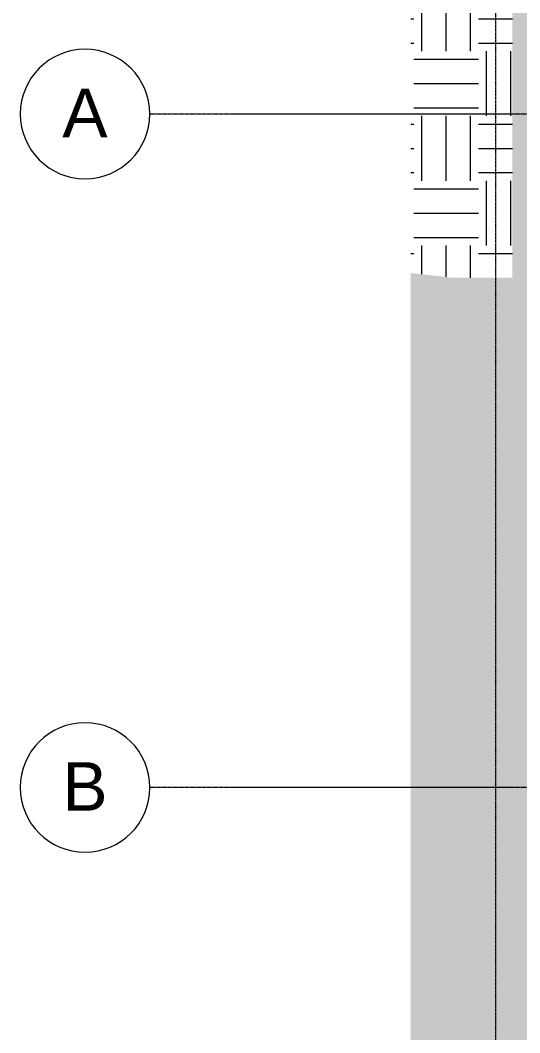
# Model space of a CAD drawing. Header units: inches. Extents: x -4292 to -464, y 9706 to 12474.
# Drawn here: x -4292.2 to -4060.8, y 11421.6 to 11890.6 of the extents above; entities that cross this region are included whole.
import ezdxf

# ---------------------------------------------------------------- set-up
doc = ezdxf.new("R2010")
doc.units = ezdxf.units.IN
doc.header["$MEASUREMENT"] = 0
doc.linetypes.add('Aligning Line 1_8_', pattern=[0.25, 0.125, -0.125])
doc.linetypes.add('Grid Line 1_2_', pattern=[0.875, 0.5, -0.125, 0.125, -0.125])
for name, color, linetype, lineweight in [('C-TOPO', 7, 'Continuous', 9), ('G-ANNO-SYMB-1', 147, 'Aligning Line 1_8_', 9), ('S-GRID-1', 1, 'Grid Line 1_2_', 9), ('S-GRID-IDEN', 1, 'Continuous', 9), ('S-GRID-IDEN-1', 147, 'Continuous', 9)]:
    doc.layers.add(name, color=color, linetype=linetype, lineweight=lineweight)
doc.styles.add('Arial', font='arial.ttf', dxfattribs={"height": 22.5})
pattern_1 = [(0, (0, 0), (30, 30), [30, -30]), (0, (0, 11.25), (30, 30), [30, -30]), (0, (0, 22.5), (30, 30), [30, -30]), (90, (3.75, 26.25), (-30, 30), [30, -30]), (90, (15, 26.25), (-30, 30), [30, -30]), (90, (26.25, 26.25), (-30, 30), [30, -30])]

msp = doc.modelspace()

# ---------------------------------------------------------------- hatches: boundary and pattern name
at = {"layer": 'C-TOPO'}
h = msp.add_hatch(dxfattribs=at)
h.set_pattern_fill('FP_5', color=256, style=0, pattern_type=2)
h.set_pattern_definition(pattern_1)
h.paths.add_polyline_path([(-3984.43481, 9706.20879), (-3985.11621, 9768.02783), (-2618.72369, 9809.75537), (-2618.72369, 9891.1894), (-2695.5238, 9891.1894), (-2695.5238, 9855.43286), (-2887.5238, 9849.56909), (-2887.5238, 9891.1894), (-2945.12366, 9891.1894), (-2945.12366, 9847.80981), (-3271.5238, 9837.84229), (-3271.5238, 9891.1894), (-3329.12366, 9891.1894), (-3329.12366, 9836.08301), (-4004.23425, 9815.46606), (-4004.23425, 10166.18921), (-3933.92358, 10166.18921), (-3933.92358, 10223.78906), (-4004.23425, 10223.78906), (-4004.23425, 10818.9895), (-3933.92358, 10818.9895), (-3933.92358, 10876.58936), (-4004.23425, 10876.58936), (-4004.23425, 11013.11426), (-4001.12366, 11013.11426), (-4001.12366, 11061.11426), (-4004.23425, 11061.11426), (-4004.23425, 11298.9895), (-3949.1239, 11298.9895), (-3949.1239, 11433.38965), (-4004.23425, 11433.38965), (-4004.23425, 11548.58936), (-3830.72388, 11548.58936), (-3830.72388, 11835.2395), (-3902.72388, 11835.2395), (-3902.72388, 12112.58936), (-4004.23425, 12112.58936), (-4004.23425, 12268.58936), (-3674.72388, 12268.58936), (-3674.72388, 12191.78906), (-3617.12366, 12191.78906), (-3617.12366, 12268.58936), (-2964.32373, 12268.58936), (-2964.32373, 12191.78906), (-2906.72369, 12191.78906), (-2906.72369, 12268.58936), (-2714.72369, 12268.58936), (-2714.72369, 12191.78906), (-2632.32367, 12191.78906), (-2632.32367, 12268.58936), (-2369.12366, 12268.58936), (-2369.12366, 12191.78906), (-2313.64874, 12191.78906), (-2313.64874, 12268.58936), (-1791.92377, 12268.58936), (-1791.92377, 12143.60156), (-1743.92377, 12143.60156), (-1743.92377, 12268.58936), (-1424.72369, 12268.58936), (-1424.72369, 12208.74097), (-1214.72369, 12208.74097), (-1214.72369, 12268.58936), (-583.06106, 12268.58936), (-583.06106, 12328.58936), (-4004.23425, 12328.58936), (-4004.23425, 12363.36879), (-4064.23425, 12363.36879), (-4064.23425, 12328.58936), (-4111.31106, 12328.58936), (-4111.31106, 12268.58936), (-4064.23425, 12268.58936), (-4064.23425, 11771.36426), (-4092.12048, 11771.36426), (-4111.31106, 11773.52096), (-4111.31106, 11549.34584), (-4099.93616, 11551.58936), (-4064.23425, 11551.58936), (-4064.23425, 9706.20879), (-3985.11621, 9706.20879)], flags=0)
h = msp.add_hatch(dxfattribs=at)
h.set_pattern_fill('FP_5', color=256, style=0, pattern_type=2)
h.set_pattern_definition(pattern_1)
h.paths.add_polyline_path([(-4092.12048, 11771.36426), (-4064.23425, 11771.36426), (-4064.23425, 12268.58936), (-4111.31106, 12268.58936), (-4111.31106, 11773.52096), (-4099.93616, 11772.24261)], flags=0)
h = msp.add_hatch(dxfattribs=at)
h.set_pattern_fill('FP_5', color=256, style=0, pattern_type=2)
h.set_pattern_definition(pattern_1)
h.paths.add_polyline_path([(-4111.31106, 9706.20879), (-4064.23425, 9706.20879), (-4064.23425, 11551.58936), (-4099.93616, 11551.58936), (-4111.31106, 11549.34584), (-4111.31106, 9745.02946)], flags=0)

# ---------------------------------------------------------------- linework, layer by layer
at = {"layer": 'G-ANNO-SYMB-1'}
msp.add_line((-4071.96446, 9706.24032), (-4071.96446, 12363.36879), dxfattribs=at)
at = {"layer": 'S-GRID-1'}
for p, q in [((-464.45104, 11847.1894), (-4232.19143, 11847.1894)), ((-464.45104, 11535.1894), (-4232.19143, 11535.1894))]:
    msp.add_line(p, q, dxfattribs=at)
at = {"layer": 'S-GRID-IDEN-1'}
for centre, start, end in [((-4262.19143, 11847.1894), 90, 270), ((-4262.19143, 11847.1894), 270, 90), ((-4262.19143, 11535.1894), 90, 270), ((-4262.19143, 11535.1894), 270, 90)]:
    msp.add_arc(centre, 30, start, end, dxfattribs=at)

# ---------------------------------------------------------------- texts
at = {"layer": 'S-GRID-IDEN', "char_height": 22.5, "width": 25.37625, "attachment_point": 1, "style": 'Arial'}
for s, insert in [('A', (-4272.69948, 11858.91542)), ('B', (-4272.69948, 11546.91542))]:
    msp.add_mtext(s, dxfattribs=dict(at, insert=insert))

doc.saveas('drawing.dxf')
